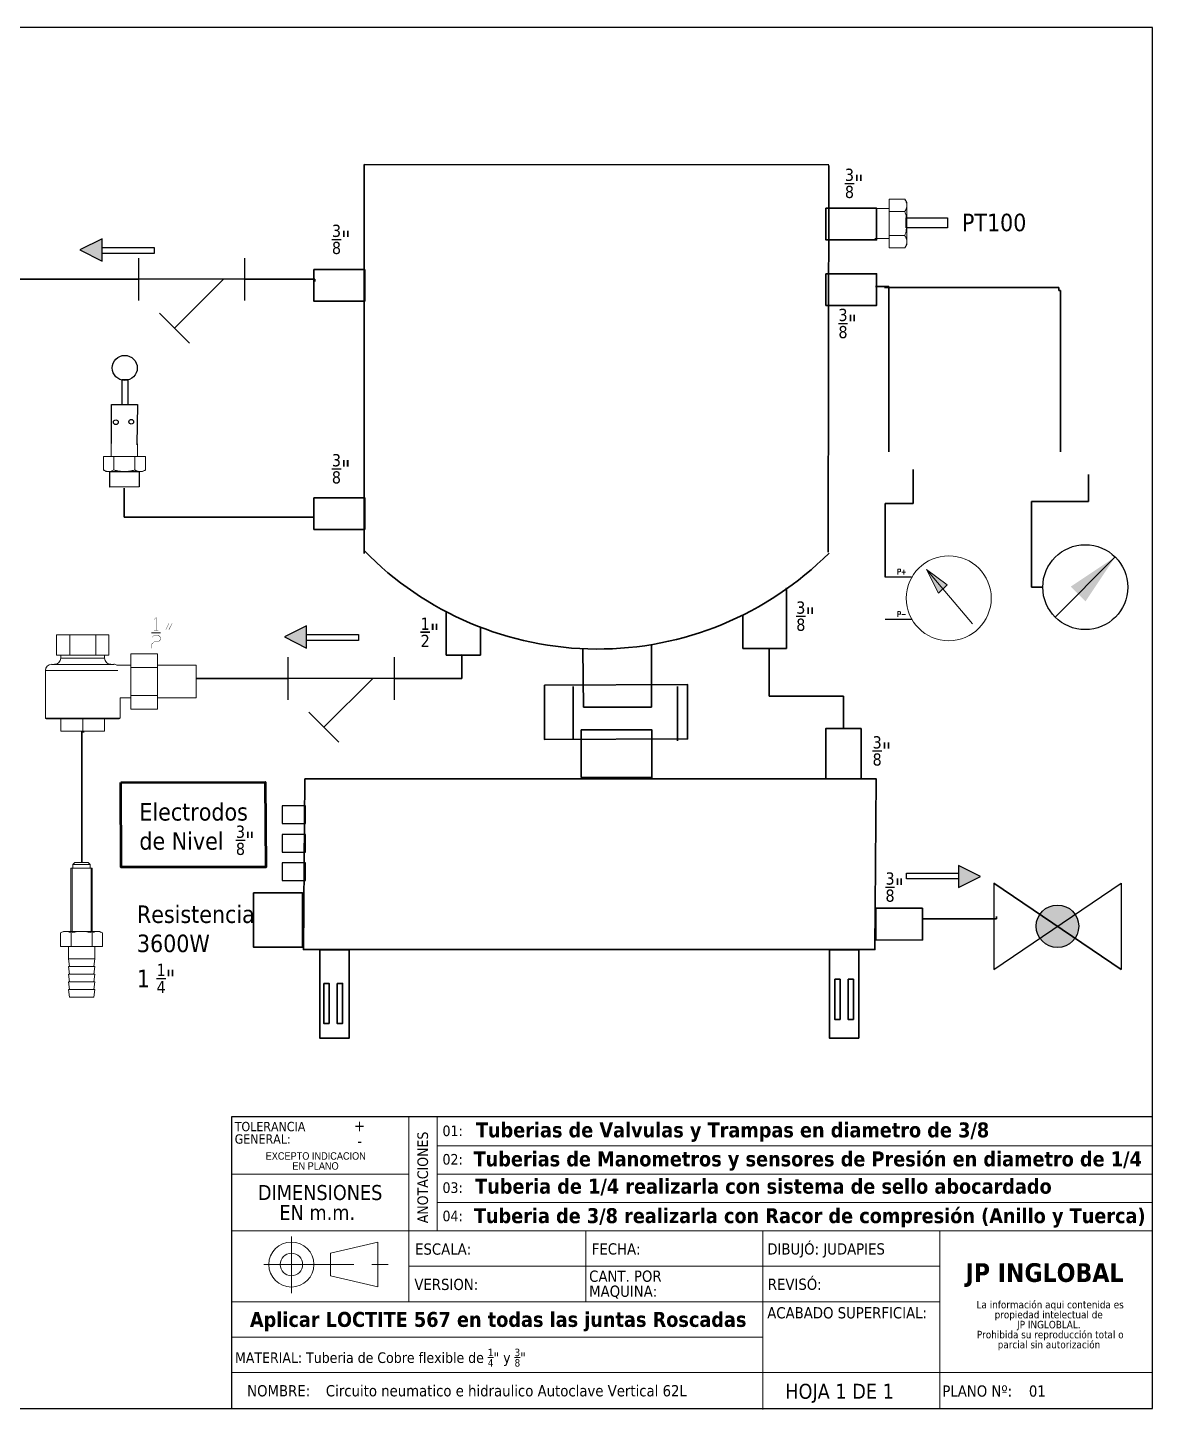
# Model space of a CAD drawing. Header units: millimetres. Extents: x 15 to 265, y 10 to 205.
# Drawn here: x 106.2 to 265, y 9.9 to 205 of the extents above; entities that cross this region are included whole.
import ezdxf
from ezdxf.enums import TextEntityAlignment as Align

# ---------------------------------------------------------------- set-up
doc = ezdxf.new("R2010")
doc.units = ezdxf.units.MM
doc.linetypes.add('CENTERX2', pattern=[20.32, 12.7, -2.54, 2.54, -2.54])
for name, color, linetype in [('CONTORNO', 179, 'Continuous'), ('SYMS', 7, 'Continuous'), ('TERMS', 123, 'Continuous')]:
    doc.layers.add(name, color=color, linetype=linetype)
doc.layers.add('WIRES', color=7, linetype='Continuous', lineweight=35)
doc.styles.add('SLDTEXTSTYLE0', font='tahoma.ttf')
doc.styles.add('SLDTEXTSTYLE1', font='')
doc.styles.add('SLDTEXTSTYLE2', font='GOTHIC.TTF', dxfattribs={"width": 0.913})
doc.styles.get("Standard").update_dxf_attribs({"font": 'tahoma.ttf'})
doc.styles.add('WD', font='romans.shx')
doc.styles.get('SLDTEXTSTYLE1').set_extended_font_data('Tahoma', bold=True)
pattern_1 = [(50, (15.86, 0.51), (182.18, -15.94), [19.05, -209.55]), (355, (15.86, 0.51), (-35.24, 191.06), [15.24, -167.64]), (100.45, (31.04, -0.82), (146.94, 175.12), [16.19, -178.09]), (46.18, (15.86, 51.3), (271.08, -42.04), [28.57, -314.32]), (96.64, (38.45, 47.8), (237.4, 247.43), [24.29, -267.14]), (351.18, (15.86, 51.3), (237.4, 247.43), [22.86, -251.46]), (21, (41.26, 38.61), (151.61, -102.27), [19.05, -209.55]), (326, (41.26, 38.61), (61.8, 184.19), [15.24, -167.64]), (71.45, (53.9, 30.09), (213.42, 81.92), [16.19, -178.09]), (37.5, (15.86, 0.51), (3.089, 84.555), [0, -165.608, 0, -170.18, 0, -168.275]), (7.5, (15.86, 0.51), (66.82, 100.18), [0, -97.028, 0, -161.798, 0, -64.135]), (327.5, (-40.78, 0.51), (135.59, -5.729), [0, -63.5, 0, -198.12, 0, -262.89]), (317.5, (-66.18, 0.51), (148.13, 25.426), [0, -82.55, 0, -131.572, 0, -186.69])]
pattern_2 = [(0, (15.86, 0.51), (0, 67.742), []), (90, (15.86, 0.51), (-101.6, 67.74), [67.74, -67.74])]

# ---------------------------------------------------------------- blocks, each defined once
blk = doc.blocks.new('SW_NOTE_0')
at = {"layer": 'CONTORNO', "color": 0, "attachment_point": 2, "style": 'SLDTEXTSTYLE2'}
for s, insert, char_height in [('EXCEPTO INDICACION', (7.57, 1.35), 1.0583), ('EN PLANO', (7.54, -0.06), 1.058)]:
    blk.add_mtext(s, dxfattribs=dict(at, insert=insert, char_height=char_height))
blk = doc.blocks.new('SW_NOTE_1')
at = {"layer": 'CONTORNO', "color": 0, "attachment_point": 2, "style": 'SLDTEXTSTYLE0'}
for s, insert, char_height in [('DIMENSIONES ', (9.43, 2.69), 2.1167), ('EN m.m.', (9.02, -0.13), 2.117)]:
    blk.add_mtext(s, dxfattribs=dict(at, insert=insert, char_height=char_height))
blk = doc.blocks.new('SW_NOTE_2')
at = {"layer": 'CONTORNO', "color": 0, "char_height": 1.0583, "attachment_point": 2, "style": 'SLDTEXTSTYLE0'}
for s, insert in [('La información aqui contenida es ', (10.29, 1.34)), ('propiedad intelectual de', (10.08, -0.07)), ('JP INGLOBLAL.', (10.1, -1.48)), ('Prohibida su reproducción total o ', (10.3, -2.89)), ('parcial sin autorización', (10.12, -4.3))]:
    blk.add_mtext(s, dxfattribs=dict(at, insert=insert))
blk = doc.blocks.new('SW_NOTE_3')
at = {"color": 0, "linetype": 'Continuous', "lineweight": 0, "attachment_point": 1, "style": 'SLDTEXTSTYLE0'}
for s, insert, char_height in [('TOLERANCIA ', (0, 1.68), 1.3229), ('GENERAL:', (0, -0.08), 1.323)]:
    blk.add_mtext(s, dxfattribs=dict(at, insert=insert, char_height=char_height))
blk = doc.blocks.new('SW_NOTE_4')
at = {"color": 0, "linetype": 'Continuous', "lineweight": 0, "char_height": 1.587, "attachment_point": 1, "style": 'SLDTEXTSTYLE0'}
for s, insert in [('CANT. POR ', (0, 2.02)), ('MAQUINA:', (0, -0.1))]:
    blk.add_mtext(s, dxfattribs=dict(at, insert=insert))
blk = doc.blocks.new('PT100')
at = {"color": 7, "linetype": 'Continuous', "lineweight": 15}
for p, q in [((12.6327, 10.9194), (12.5264, 10.9194)), ((12.5264, 10.9194), (12.5264, 10.8369)), ((12.6455, 10.8973), (12.6327, 10.9194)), ((12.5264, 10.8571), (12.4289, 10.8571)), ((12.6327, 10.8369), (12.5264, 10.8369)), ((12.5264, 10.8369), (12.5264, 10.6719)), ((12.6455, 10.8781), (12.6455, 10.8973)), ((12.6455, 10.7544), (12.6455, 10.8781)), ((12.6455, 10.6307), (12.6455, 10.7544)), ((12.4289, 10.6516), (12.5264, 10.6516)), ((12.6327, 10.6719), (12.5264, 10.6719)), ((12.5264, 10.6719), (12.5264, 10.5894)), ((12.6327, 10.5894), (12.5264, 10.5894)), ((12.6327, 10.5894), (12.6455, 10.6115)), ((12.6455, 10.6115), (12.6455, 10.6307))]:
    blk.add_line(p, q, dxfattribs=at)
blk.add_lwpolyline([(12.6419, 10.794), (12.9225, 10.794), (12.9225, 10.7263), (12.6419, 10.7263)], close=True)
for points, knots in [([(12.6327, 10.9194), (12.6366, 10.9126), (12.6398, 10.9058), (12.6443, 10.8921), (12.6455, 10.8851), (12.6455, 10.8781)], [0, 0, 0, 0, 0.5, 0.5, 1, 1, 1, 1]), ([(12.6455, 10.8781), (12.6455, 10.8746), (12.6452, 10.8711), (12.644, 10.8641), (12.6431, 10.8607), (12.6398, 10.8504), (12.6366, 10.8436), (12.6327, 10.8369)], [0, 0, 0, 0, 0.25, 0.25, 0.5, 0.5, 1, 1, 1, 1]), ([(12.6455, 10.7544), (12.6455, 10.7683), (12.6442, 10.7825), (12.6398, 10.81), (12.6366, 10.8235), (12.6327, 10.8369)], [0, 0, 0, 0, 0.5, 0.5, 1, 1, 1, 1]), ([(12.6327, 10.6719), (12.6366, 10.6853), (12.6398, 10.6991), (12.6443, 10.7266), (12.6455, 10.7404), (12.6455, 10.7544)], [0, 0, 0, 0, 0.5, 0.5, 1, 1, 1, 1]), ([(12.6327, 10.6719), (12.6366, 10.6651), (12.6398, 10.6584), (12.6443, 10.6446), (12.6455, 10.6377), (12.6455, 10.6307)], [0, 0, 0, 0, 0.5, 0.5, 1, 1, 1, 1]), ([(12.6455, 10.6307), (12.6455, 10.6272), (12.6452, 10.6236), (12.644, 10.6167), (12.6431, 10.6132), (12.6398, 10.6029), (12.6366, 10.5961), (12.6327, 10.5894)], [0, 0, 0, 0, 0.25, 0.25, 0.5, 0.5, 1, 1, 1, 1])]:
    blk.add_open_spline(points, degree=3, knots=knots, dxfattribs=at)
blk = doc.blocks.new('Trampo')
for points in [[(117.18, 260.47), (116.16, 260.47), (116.16, 260.53), (116.64, 260.53), (116.64, 263.49), (116.17, 263.03), (116.12, 263.08), (116.65, 263.61), (116.7, 263.61), (116.7, 260.53), (117.18, 260.53)], [(119.73, 262.17), (119, 260.7), (118.92, 260.75), (119.65, 262.2)], [(120.48, 262.17), (119.73, 260.7), (119.65, 260.75), (120.39, 262.2)], [(117.75, 258.35), (117.2, 257.8), (116.17, 257.8), (115.68, 257.31), (115.68, 256.33), (117.7, 256.33), (117.7, 256.27), (115.61, 256.27), (115.61, 257.34), (116.16, 257.87), (117.18, 257.87), (117.66, 258.37), (117.66, 258.86), (117.18, 259.34), (116.17, 259.34), (115.68, 258.85), (115.63, 258.9), (116.16, 259.43), (117.2, 259.43), (117.75, 258.88)]]:
    blk.add_hatch(color=7).paths.add_polyline_path(points)
at = {"color": 7, "linetype": 'Continuous', "lineweight": 15}
for points in [[(93.14, 259.47), (105.47, 259.47), (105.47, 254.69), (93.14, 254.69)], [(93.14, 254.69), (93.14, 259.47), (93.14, 259.47)], [(96.24, 254.69), (96.24, 259.47), (96.24, 259.47)], [(102.39, 254.69), (102.39, 259.47), (102.39, 259.47)], [(94.17, 254.69), (94.17, 253.97), (94.17, 253.97)], [(104.46, 253.97), (104.46, 254.69), (104.46, 254.69)], [(116.95, 255.02), (110.68, 255.02), (110.68, 241.9), (116.95, 241.9)], [(116.95, 255.02), (116.95, 241.9), (116.95, 241.9)], [(91.97, 252.49), (106.66, 252.49), (106.66, 252.49)], [(110.68, 252.31), (107.39, 252.31), (107.39, 252.31)], [(116.95, 251.77), (110.68, 251.77), (110.68, 251.77)], [(126.1, 252.31), (116.95, 252.31), (116.95, 252.31)], [(126.1, 252.31), (126.1, 244.62), (126.1, 244.62)], [(90.48, 251.05), (90.48, 239.82), (90.48, 239.82)], [(116.95, 245.16), (110.68, 245.16), (110.68, 245.16)], [(108.15, 239.82), (108.15, 244.62), (108.15, 244.62)], [(108.15, 244.62), (110.68, 244.62), (110.68, 244.62)], [(116.95, 244.62), (126.1, 244.62), (126.1, 244.62)], [(107.93, 239.65), (90.7, 239.65), (90.7, 239.65)], [(104.46, 239.65), (104.46, 236.73), (94.17, 236.73), (94.17, 239.65)], [(99.3, 239.65), (99.3, 236.73), (99.3, 236.73)]]:
    blk.add_lwpolyline(points, dxfattribs=at)
at = {"color": 7, "linetype": 'Continuous', "lineweight": 20}
blk.add_lwpolyline([(115.59, 259.99), (117.71, 259.99), (117.71, 259.99)], dxfattribs=at)
at = {"color": 8, "linetype": 'Continuous', "lineweight": 15}
for points in [[(94.17, 253.97), (104.46, 253.97), (104.46, 253.97)], [(107.64, 251.05), (90.48, 251.05), (90.48, 251.05)], [(90.48, 239.82), (108.15, 239.82), (108.15, 239.82)]]:
    blk.add_lwpolyline(points, dxfattribs=at)
at = {"color": 7, "linetype": 'Continuous', "lineweight": 15}
for points in [[(91.94, 252.53), (91.14, 252.53), (90.48, 251.88), (90.48, 251.07)], [(92.66, 252.53), (93.48, 252.53), (94.12, 253.19), (94.12, 254)], [(104.46, 254), (104.46, 253.19), (105.12, 252.53), (105.92, 252.53)], [(107.36, 252.34), (107.12, 252.46), (106.89, 252.53), (106.64, 252.53)], [(90.48, 239.85), (90.48, 239.74), (90.56, 239.65), (90.68, 239.65)], [(107.92, 239.65), (108.02, 239.65), (108.1, 239.74), (108.1, 239.85)]]:
    blk.add_open_spline(points, degree=3, dxfattribs=at)
blk = doc.blocks.new('HST1_STRAINER_Y_TYPE')
at = {"ltscale": 3.2258}
for p, q in [((0, 0.125), (0, -0.125)), ((0.625, 0.125), (0.625, -0.125)), ((0, 0), (0.625, 0)), ((0.125, 0), (0.4125, -0.2875)), ((0.3241, -0.3758), (0.5008, -0.1991))]:
    blk.add_line(p, q, dxfattribs=at)
at = {"style": 'WD', "flags": 1}
for tag, height, p in [('INST', 0.125, (0.3302, 0.7102)), ('LOC', 0.125, (0.3064, 0.5486)), ('TAG1', 0.125, (0.3243, 0.3395)), ('FAMILY', 0.01, (1.0905, 0.0437)), ('CAT', 0.01, (1.0905, -0.0006)), ('MFG', 0.01, (1.0921, -0.0321)), ('ASSYCODE', 0.01, (1.1202, -0.0612)), ('WDTYPE', 0.01, (1.1021, -0.0929))]:
    blk.add_attdef(tag, text='', height=height, dxfattribs=at).set_placement(p, align=Align.CENTER)
at = {"style": 'WD'}
for tag, height, p in [('WDTAGALT', 0.125, (0.0351, 0.2003)), ('TERM01', 0.0625, (-0.0244, 0.0184))]:
    blk.add_attdef(tag, text='', height=height, dxfattribs=at).set_placement(p, align=Align.RIGHT)
for tag, p, height in [('RATING1', (0.5998, 0.18), 0.125), ('X4TERM01', (0, 0), 0.005), ('X1TERM03', (0.625, 0), 0.005), ('TERM03', (0.6323, 0.0133), 0.0625), ('DESC1', (-0.6664, -0.2582), 0.125), ('DESC2', (-0.6664, -0.4421), 0.125), ('X8TERM02', (0.4125, -0.2875), 0.005), ('TERM02', (0.4471, -0.3653), 0.0625), ('DESC3', (-0.6664, -0.632), 0.125)]:
    blk.add_attdef(tag, p, '', height=height, dxfattribs=at)
blk.add_attdef('XREF', text='', height=0.0625, rotation=0.0625, dxfattribs=at).set_placement((0.6493, -0.4341), align=Align.TOP_CENTER)
blk = doc.blocks.new('Acople Estriado')
at = {"color": 7, "linetype": 'Continuous', "lineweight": 15}
for p, q in [((6.811, 5.678), (6.796, 5.663)), ((6.796, 5.663), (6.796, 5.633)), ((6.931, 5.663), (6.796, 5.663)), ((6.811, 5.678), (6.916, 5.678)), ((6.931, 5.663), (6.916, 5.678)), ((6.931, 5.633), (6.931, 5.663)), ((6.78, 5.633), (6.78, 5.138)), ((6.78, 5.633), (6.947, 5.633)), ((6.947, 5.138), (6.947, 5.633)), ((6.721, 5.138), (6.699, 5.126)), ((6.699, 5.126), (6.699, 5.019)), ((6.74, 5.138), (6.721, 5.138)), ((6.864, 5.138), (6.74, 5.138)), ((6.781, 5.126), (6.781, 5.019)), ((6.988, 5.138), (6.864, 5.138)), ((6.946, 5.126), (6.946, 5.019)), ((7.007, 5.138), (6.988, 5.138)), ((7.029, 5.126), (7.007, 5.138)), ((7.029, 5.126), (7.029, 5.019)), ((6.699, 5.019), (6.781, 5.019)), ((6.761, 5.019), (6.761, 4.922)), ((6.781, 5.019), (6.946, 5.019)), ((6.946, 5.019), (7.029, 5.019)), ((6.967, 4.922), (6.967, 5.019)), ((6.761, 4.922), (6.769, 4.862)), ((6.864, 4.922), (6.761, 4.922)), ((6.967, 4.922), (6.864, 4.922)), ((6.959, 4.862), (6.967, 4.922)), ((6.761, 4.862), (6.769, 4.802)), ((6.864, 4.862), (6.761, 4.862)), ((6.761, 4.802), (6.769, 4.742)), ((6.864, 4.802), (6.761, 4.802)), ((6.967, 4.862), (6.864, 4.862)), ((6.967, 4.802), (6.864, 4.802)), ((6.959, 4.802), (6.967, 4.862)), ((6.959, 4.742), (6.967, 4.802)), ((6.761, 4.742), (6.769, 4.682)), ((6.864, 4.742), (6.761, 4.742)), ((6.761, 4.682), (6.769, 4.622)), ((6.864, 4.682), (6.761, 4.682)), ((6.967, 4.742), (6.864, 4.742)), ((6.967, 4.682), (6.864, 4.682)), ((6.959, 4.682), (6.967, 4.742)), ((6.959, 4.622), (6.967, 4.682)), ((6.864, 4.622), (6.769, 4.622)), ((6.959, 4.622), (6.864, 4.622))]:
    blk.add_line(p, q, dxfattribs=at)
at = {"color": 7, "linetype": 'Continuous', "lineweight": 0}
for p, q in [((6.79, 5.633), (6.79, 5.138)), ((6.938, 5.633), (6.938, 5.138))]:
    blk.add_line(p, q, dxfattribs=at)
at = {"color": 7, "linetype": 'Continuous', "lineweight": 15}
for points, knots in [([(6.699, 5.126), (6.706, 5.13), (6.712, 5.133), (6.726, 5.137), (6.733, 5.138), (6.74, 5.138)], [0, 0, 0, 0, 0.5, 0.5, 1, 1, 1, 1]), ([(6.74, 5.138), (6.744, 5.138), (6.747, 5.138), (6.754, 5.137), (6.757, 5.136), (6.768, 5.133), (6.775, 5.13), (6.781, 5.126)], [0, 0, 0, 0, 0.25, 0.25, 0.5, 0.5, 1, 1, 1, 1]), ([(6.864, 5.138), (6.85, 5.138), (6.836, 5.137), (6.808, 5.133), (6.795, 5.13), (6.781, 5.126)], [0, 0, 0, 0, 0.5, 0.5, 1, 1, 1, 1]), ([(6.946, 5.126), (6.933, 5.13), (6.919, 5.133), (6.892, 5.137), (6.878, 5.138), (6.864, 5.138)], [0, 0, 0, 0, 0.5, 0.5, 1, 1, 1, 1]), ([(6.946, 5.126), (6.953, 5.13), (6.96, 5.133), (6.974, 5.137), (6.981, 5.138), (6.988, 5.138)], [0, 0, 0, 0, 0.5, 0.5, 1, 1, 1, 1]), ([(6.988, 5.138), (6.991, 5.138), (6.995, 5.138), (7.002, 5.137), (7.005, 5.136), (7.015, 5.133), (7.022, 5.13), (7.029, 5.126)], [0, 0, 0, 0, 0.25, 0.25, 0.5, 0.5, 1, 1, 1, 1])]:
    blk.add_open_spline(points, degree=3, knots=knots, dxfattribs=at)
blk = doc.blocks.new('WDDOT')
for radius in [0.03, 0.0187, 0.00929]:
    blk.add_circle((0, 0), radius)
blk = doc.blocks.new('Valvula Tipo Anillo')
for p, q in [((7.88, 11.213), (7.88, 11.519)), ((7.88, 11.519), (8.084, 11.519)), ((8.084, 11.519), (8.079, 11.203))]:
    blk.add_line(p, q)
at = {"color": 7, "linetype": 'Continuous', "lineweight": 15}
for p, q in [((7.878, 11.21), (7.878, 11.113)), ((8.084, 11.113), (8.084, 11.21)), ((7.816, 11.006), (7.816, 11.113)), ((7.898, 11.113), (7.816, 11.113)), ((7.898, 11.006), (7.898, 11.113)), ((8.063, 11.113), (7.898, 11.113)), ((8.063, 11.006), (8.063, 11.113)), ((8.146, 11.113), (8.063, 11.113)), ((8.146, 11.006), (8.146, 11.113)), ((7.816, 11.006), (7.838, 10.994)), ((7.838, 10.994), (7.857, 10.994)), ((7.857, 10.994), (7.981, 10.994)), ((7.981, 10.994), (8.105, 10.994)), ((8.105, 10.994), (8.124, 10.994)), ((8.124, 10.994), (8.146, 11.006))]:
    blk.add_line(p, q, dxfattribs=at)
for points in [[(7.962, 11.521), (8.01, 11.521), (8.01, 11.713), (7.962, 11.713)], [(8.097, 10.995), (8.097, 10.873), (7.867, 10.871), (7.867, 10.993)]]:
    blk.add_lwpolyline(points, close=True)
for centre, radius in [((7.984, 11.807), 0.0981), ((7.914, 11.381), 0.0185), ((8.035, 11.384), 0.0185)]:
    blk.add_circle(centre, radius)
for points, knots in [([(7.857, 10.994), (7.854, 10.994), (7.85, 10.994), (7.843, 10.995), (7.84, 10.996), (7.829, 10.999), (7.823, 11.002), (7.816, 11.006)], [0, 0, 0, 0, 0.25, 0.25, 0.5, 0.5, 1, 1, 1, 1]), ([(7.898, 11.006), (7.892, 11.002), (7.885, 10.999), (7.871, 10.995), (7.864, 10.994), (7.857, 10.994)], [0, 0, 0, 0, 0.5, 0.5, 1, 1, 1, 1]), ([(7.898, 11.006), (7.912, 11.002), (7.926, 10.999), (7.953, 10.995), (7.967, 10.994), (7.981, 10.994)], [0, 0, 0, 0, 0.5, 0.5, 1, 1, 1, 1]), ([(7.981, 10.994), (7.995, 10.994), (8.009, 10.995), (8.036, 10.999), (8.05, 11.002), (8.063, 11.006)], [0, 0, 0, 0, 0.5, 0.5, 1, 1, 1, 1]), ([(8.105, 10.994), (8.101, 10.994), (8.098, 10.994), (8.091, 10.995), (8.087, 10.996), (8.077, 10.999), (8.07, 11.002), (8.063, 11.006)], [0, 0, 0, 0, 0.25, 0.25, 0.5, 0.5, 1, 1, 1, 1]), ([(8.146, 11.006), (8.139, 11.002), (8.132, 10.999), (8.119, 10.995), (8.112, 10.994), (8.105, 10.994)], [0, 0, 0, 0, 0.5, 0.5, 1, 1, 1, 1])]:
    blk.add_open_spline(points, degree=3, knots=knots, dxfattribs=at)
blk = doc.blocks.new('HGVA1_BALL_VALVE')
h = blk.add_hatch(color=256)
edge = h.paths.add_edge_path()
edge.add_arc((0, 0), 0.125, 0, 360)
at = {"ltscale": 3.2258}
for p, q in [((-0.375, 0.254), (0.375, -0.254)), ((-0.375, -0.254), (0.375, 0.254)), ((-0.375, 0.254), (-0.375, -0.254)), ((0.375, 0.254), (0.375, -0.254))]:
    blk.add_line(p, q, dxfattribs=at)
at = {"ltscale": 25.4, "flags": 128}
blk.add_lwpolyline([(0.375, 0.254), (0.375, -0.254), (-0.375, 0.254), (-0.375, -0.254)], close=True, dxfattribs=at)
at = {"ltscale": 3.2258}
blk.add_circle((0, 0), 0.125, dxfattribs=at)
at = {"ltscale": 25.4}
blk.add_circle((0, 0), 0.125, dxfattribs=at)
at = {"style": 'WD', "flags": 1}
for tag, height, p in [('INST', 0.125, (0.0281, 0.6778)), ('LOC', 0.125, (0.0106, 0.5163)), ('TAG1', 0.125, (0, 0.3072)), ('WDTYPE', 0.01, (-0.4753, -0.062)), ('FAMILY', 0.01, (-0.4824, -0.1212)), ('CAT', 0.01, (-0.4824, -0.1655)), ('MFG', 0.01, (-0.4808, -0.197)), ('ASSYCODE', 0.01, (-0.4527, -0.2261))]:
    blk.add_attdef(tag, text='', height=height, dxfattribs=at).set_placement(p, align=Align.CENTER)
at = {"style": 'WD'}
blk.add_attdef('XREF', text='', height=0.0625, rotation=0.0625, dxfattribs=at).set_placement((0.5413, 0.2935), align=Align.TOP_CENTER)
for tag, p, height in [('TERM03', (0.4064, 0.0358), 0.0625), ('X4TERM01', (-0.375, 0), 0.005), ('X8TERM02', (0, 0), 0.005), ('TERM02', (0.0525, -0.0367), 0.0625), ('X1TERM03', (0.375, 0), 0.005), ('RATING1', (0.4089, -0.1617), 0.125), ('DESC1', (0.4089, -0.3412), 0.125), ('DESC2', (0.4089, -0.5251), 0.125), ('DESC3', (0.4089, -0.715), 0.125), ('WDTAGALT', (0.4089, -0.8727), 0.125)]:
    blk.add_attdef(tag, p, '', height=height, dxfattribs=at)
blk.add_attdef('TERM01', text='', height=0.0625, dxfattribs=at).set_placement((-0.3992, 0.0184), align=Align.RIGHT)
blk = doc.blocks.new('HMT1_DIFFERENTIAL_PRESSURE_GAUGE')
blk.add_hatch(color=7).paths.add_polyline_path([(-0.26, 0.34), (-0.12, 0.06), (-0.02, 0.16)])
at = {"color": 7, "linetype": 'Continuous', "lineweight": 0, "ltscale": 645.15999}
for p, q in [((-0.26, 0.34), (0.28, -0.3)), ((-0.26, 0.34), (-0.12, 0.06)), ((-0.26, 0.34), (-0.02, 0.16)), ((-0.12, 0.06), (-0.02, 0.16))]:
    blk.add_line(p, q, dxfattribs=at)
for p, q in [((-0.437, 0.25), (-0.75, 0.25)), ((-0.437, -0.25), (-0.75, -0.25))]:
    blk.add_line(p, q)
at = {"color": 255, "linetype": 'Continuous', "lineweight": 0, "ltscale": 25.4, "flags": 128}
blk.add_lwpolyline([(-0.26, 0.34), (-0.12, 0.06), (-0.02, 0.16)], close=True, dxfattribs=at)
at = {"color": 7, "linetype": 'Continuous', "lineweight": 0, "ltscale": 645.15999}
blk.add_circle((0, 0), 0.5, dxfattribs=at)
at = {"style": 'WD', "width": 0.7}
for tag, p in [('INST', (-0.01, 0.781)), ('LOC', (-0.01, 0.656)), ('TAG1', (-0.01, 0.531)), ('DESC1', (0.021, -0.625)), ('DESC2', (0.021, -0.75)), ('DESC3', (0.021, -0.875)), ('WDTAGALT', (0.021, -1))]:
    blk.add_attdef(tag, text='', height=0.0938, dxfattribs=at).set_placement(p, align=Align.CENTER)
for tag, p in [('TERM01', (-0.5, 0.281)), ('TERM02', (-0.5, -0.219))]:
    blk.add_attdef(tag, text='', height=0.0625, dxfattribs=at).set_placement(p, align=Align.RIGHT)
at = {"style": 'WD'}
for tag, p, height, flags in [('X4TERM01', (-0.75, 0.25), 0.005, 1), ('X1TERM03', (0.5, 0), 0.005, 1), ('FAMILY', (-0.208, -0.062), 0.01, 9), ('X4TERM02', (-0.75, -0.25), 0.005, 1), ('WDBLKNAM', (-0.209, -0.188), 0.01, 9)]:
    blk.add_attdef(tag, p, '', height=height, dxfattribs=dict(at, flags=flags))
at = {"style": 'WD', "width": 0.7}
for tag, p, height in [('TERM03', (0.531, 0.031), 0.0625), ('RATING1', (0.469, -0.375), 0.0938)]:
    blk.add_attdef(tag, p, '', height=height, dxfattribs=at)
at = {"linetype": 'Continuous', "style": 'WD', "flags": 9}
for tag, p in [('ASSYCODE', (-0.208, -0.156)), ('CAT', (-0.208, -0.094)), ('MFG', (-0.208, -0.125))]:
    blk.add_attdef(tag, p, '', height=0.01, dxfattribs=at)
at = {"flags": 1}
blk.add_attdef('WDTYPE', (-0.219, -0.25), '', height=0.01, dxfattribs=at)
at = {"style": 'WD'}
blk.add_attdef('XREF', text='', height=0.0625, dxfattribs=at).set_placement((-0.438, -0.406), align=Align.RIGHT)
blk = doc.blocks.new('HME1_PRESS_M')
blk.add_line((0.0361, -0.0879), (0.2129, 0.0889))
blk.add_circle((0.125, 0), 0.125)
blk.add_solid([(0.0821, 0.0015), (0.1255, -0.0419), (0.2129, 0.0889)])
at = {"style": 'WD', "width": 0.7}
for tag, p in [('INST', (0.125, 0.5)), ('LOC', (0.125, 0.3438)), ('TAG1', (0.125, 0.1875)), ('DESC1', (0.125, -0.3438)), ('DESC2', (0.125, -0.5)), ('DESC3', (0.125, -0.6562)), ('WDTAGALT', (0.125, -0.8125))]:
    blk.add_attdef(tag, text='', height=0.125, dxfattribs=at).set_placement(p, align=Align.CENTER)
blk.add_attdef('TERM01', text='', height=0.0625, dxfattribs=at).set_placement((-0.0322, 0.0313), align=Align.RIGHT)
for tag, p, height in [('TERM02', (0.2803, 0.0313), 0.0625), ('RATING1', (0.2812, -0.1875), 0.125)]:
    blk.add_attdef(tag, p, '', height=height, dxfattribs=at)
at = {"style": 'WD'}
for tag, p, height, flags in [('WDTYPE', (0.0625, 0.0625), 0.01, 1), ('X4TERM01', (0, 0), 0.005, 1), ('WDBLKNAM', (0.1342, 0.0008), 0.01, 9), ('X1TERM02', (0.248, 0), 0.005, 1), ('FAMILY', (0.1303, -0.0348), 0.01, 9)]:
    blk.add_attdef(tag, p, '', height=height, dxfattribs=dict(at, flags=flags))
blk.add_attdef('XREF', text='', height=0.0625, dxfattribs=at).set_placement((-0.0312, -0.125), align=Align.RIGHT)
at = {"linetype": 'Continuous', "style": 'WD', "flags": 9}
for tag, p in [('MFG', (0.1283, -0.0855)), ('CAT', (0.1303, -0.066)), ('ASSYCODE', (0.1305, -0.1028))]:
    blk.add_attdef(tag, p, '', height=0.01, dxfattribs=at)
blk = doc.blocks.new('HFA1_FLOW_ARROW_L_P')
blk.add_hatch(color=256).paths.add_polyline_path([(0.125, 0.0625), (0, 0), (0.125, -0.0625)])
blk.add_lwpolyline([(0.125, 0.0625), (0, 0), (0.125, -0.0625)], close=True)
at = {"style": 'WD', "flags": 1}
for tag, p in [('X4TERM01', (0, 0)), ('X1TERM01', (0.125, 0))]:
    blk.add_attdef(tag, p, '', height=0.0075, dxfattribs=at)

msp = doc.modelspace()

# ---------------------------------------------------------------- hatches: boundary and pattern name
at = {"layer": 'CONTORNO'}
h = msp.add_hatch(dxfattribs=at)
h.set_pattern_fill('AR-CONC', color=256)
h.paths.add_polyline_path([(124.05, 173.93), (116.71, 173.93), (116.71, 173.12), (124.05, 173.12)])
h = msp.add_hatch(dxfattribs=at)
h.set_pattern_fill('AR-CONC', color=256)
h.set_pattern_definition([(50, (30.42, -57.98), (182.18, -15.94), [19.05, -209.55]), (355, (30.42, -57.98), (-35.24, 191.06), [15.24, -167.64]), (100.45, (45.6, -59.31), (146.94, 175.12), [16.19, -178.09]), (46.18, (30.42, -7.18), (271.08, -42.04), [28.57, -314.32]), (96.64, (53, -10.7), (237.4, 247.43), [24.29, -267.14]), (351.18, (30.42, -7.18), (237.4, 247.43), [22.86, -251.46]), (21, (55.82, -19.88), (151.61, -102.27), [19.05, -209.55]), (326, (55.82, -19.88), (61.8, 184.19), [15.24, -167.64]), (71.45, (68.45, -28.4), (213.42, 81.92), [16.19, -178.09]), (37.5, (30.415, -57.984), (3.089, 84.555), [0, -165.608, 0, -170.18, 0, -168.275]), (7.5, (30.415, -57.98), (66.82, 100.18), [0, -97.028, 0, -161.798, 0, -64.135]), (327.5, (-26.23, -57.984), (135.59, -5.729), [0, -63.5, 0, -198.12, 0, -262.89]), (317.5, (-51.63, -57.98), (148.13, 25.426), [0, -82.55, 0, -131.572, 0, -186.69])])
h.paths.add_polyline_path([(145.57, 118.47), (145.56, 118.47), (145.56, 119.28), (145.57, 120.51), (142.45, 118.95), (145.57, 117.38)])
h = msp.add_hatch(dxfattribs=at)
h.set_pattern_fill('AR-CONC', color=256, angle=180)
h.set_pattern_definition([(230, (296.77, 230.27), (-182.18, 15.94), [19.05, -209.55]), (175, (296.77, 230.27), (35.24, -191.06), [15.24, -167.64]), (280.45, (281.59, 231.6), (-146.94, -175.12), [16.19, -178.09]), (226.18, (296.77, 179.47), (-271.08, 42.04), [28.57, -314.32]), (276.64, (274.18, 182.97), (-237.4, -247.43), [24.29, -267.14]), (171.18, (296.77, 179.47), (-237.4, -247.43), [22.86, -251.46]), (201, (271.37, 192.17), (-151.61, 102.27), [19.05, -209.55]), (146, (271.37, 192.17), (-61.8, -184.19), [15.24, -167.64]), (251.45, (258.74, 200.69), (-213.42, -81.92), [16.19, -178.09]), (217.5, (296.77, 230.27), (-3.089, -84.555), [0, -165.608, 0, -170.18, 0, -168.275]), (187.5, (296.77, 230.27), (-66.82, -100.18), [0, -97.028, 0, -161.798, 0, -64.135]), (147.5, (353.415, 230.27), (-135.59, 5.729), [0, -63.5, 0, -198.12, 0, -262.89]), (137.5, (378.81, 230.27), (-148.13, -25.426), [0, -82.55, 0, -131.572, 0, -186.69])])
h.paths.add_polyline_path([(145.57, 118.47), (145.56, 118.47), (145.56, 119.28), (145.57, 120.51), (142.45, 118.95), (145.57, 117.38)])
h = msp.add_hatch(dxfattribs=at)
h.set_pattern_fill('AR-CONC', color=256)
h.set_pattern_definition(pattern_1)
h.paths.add_polyline_path([(184.57, 117.29), (184.68, 109.03), (194.28, 109.03), (194.28, 117.86, -0.052914)])
h = msp.add_hatch(dxfattribs=at)
h.set_pattern_fill('AR-CONC', color=256)
h.set_pattern_definition(pattern_1)
h.paths.add_polyline_path([(183.2, 112.14), (179.17, 112.14), (179.17, 104.47), (183.2, 104.47)])
h.paths.add_polyline_path([(197.97, 112.14), (194.28, 112.14), (194.28, 109.03), (184.68, 109.03), (184.64, 112.14), (183.2, 112.14), (183.2, 104.47), (184.35, 104.47), (184.35, 105.81), (194.33, 105.81), (194.33, 104.47), (197.97, 104.47)])
h.paths.add_polyline_path([(197.97, 112.14), (197.97, 104.47)], flags=17)
h = msp.add_hatch(dxfattribs=at)
h.set_pattern_fill('AR-BRSTD', color=256)
h.set_pattern_definition(pattern_2)
h.paths.add_polyline_path([(194.33, 104.47), (184.35, 104.47), (184.35, 99.1), (194.33, 99.1)])
h.paths.add_polyline_path([(194.33, 105.81), (184.35, 105.81), (184.35, 104.47), (194.33, 104.47)])
h = msp.add_hatch(dxfattribs=at)
h.set_pattern_fill('AR-CONC', color=256)
h.set_pattern_definition([(50, (114.83, -88.02), (182.18, -15.94), [19.05, -209.55]), (355, (114.83, -88.02), (-35.24, 191.06), [15.24, -167.64]), (100.45, (130.01, -89.35), (146.94, 175.12), [16.19, -178.09]), (46.18, (114.83, -37.22), (271.08, -42.04), [28.57, -314.32]), (96.64, (137.42, -40.72), (237.4, 247.43), [24.29, -267.14]), (351.18, (114.83, -37.22), (237.4, 247.43), [22.86, -251.46]), (21, (140.23, -49.92), (151.61, -102.27), [19.05, -209.55]), (326, (140.23, -49.92), (61.8, 184.19), [15.24, -167.64]), (71.45, (152.87, -58.44), (213.42, 81.92), [16.19, -178.09]), (37.5, (114.83, -88.02), (3.089, 84.555), [0, -165.608, 0, -170.18, 0, -168.275]), (7.5, (114.83, -88.02), (66.82, 100.18), [0, -97.028, 0, -161.798, 0, -64.135]), (327.5, (58.19, -88.02), (135.59, -5.729), [0, -63.5, 0, -198.12, 0, -262.89]), (317.5, (32.79, -88.02), (148.13, 25.426), [0, -82.55, 0, -131.572, 0, -186.69])])
h.paths.add_polyline_path([(237.61, 85.61), (230.27, 85.61), (230.27, 84.8), (237.61, 84.8)])
h = msp.add_hatch(dxfattribs=at)
h.set_pattern_fill('AR-BRSTD', color=256)
h.set_pattern_definition(pattern_2)
h.paths.add_polyline_path([(138.1, 82.81), (138.1, 75.14), (145.01, 75.14), (145.01, 82.81)])

# ---------------------------------------------------------------- linework, layer by layer
at = {"color": 7, "linetype": 'Continuous'}
for p, q in [((265, 205), (15, 205)), ((265, 10), (265, 205)), ((15, 10), (265, 10))]:
    msp.add_line(p, q, dxfattribs=at)
at = {"color": 7, "linetype": 'Continuous', "lineweight": 30}
for p, q in [((265, 51.17), (134.96, 51.17)), ((134.96, 51.17), (134.96, 10))]:
    msp.add_line(p, q, dxfattribs=at)
at = {"color": 7, "linetype": 'Continuous', "lineweight": 0}
for p, q in [((160, 51.17), (160, 25.07)), ((164, 51.17), (164, 35.07)), ((265, 47.07), (164, 47.07)), ((160, 43.07), (134.96, 43.07)), ((265, 43.07), (164, 43.07)), ((265, 39.07), (164, 39.07)), ((265, 35.07), (135, 35.07)), ((155.64, 33.5), (148.97, 31.91)), ((155.64, 27.15), (155.64, 33.5)), ((185, 35.07), (185, 25.07)), ((210, 35.07), (210, 9.87)), ((235, 35.07), (235, 9.9)), ((148.97, 31.91), (148.97, 28.74)), ((235, 30.07), (160, 30.07)), ((148.97, 28.74), (155.64, 27.15)), ((235, 25.07), (134.99, 25.07)), ((210, 20.07), (134.99, 20.07)), ((265, 15.07), (134.99, 15.07))]:
    msp.add_line(p, q, dxfattribs=at)
at = {"color": 7, "linetype": 'CENTERX2', "lineweight": 0}
for p, q in [((265, 51.17), (265, 10)), ((143.43, 34.29), (143.43, 26.3)), ((139.53, 30.32), (157.1, 30.32)), ((134.96, 10), (265, 10))]:
    msp.add_line(p, q, dxfattribs=at)
at = {"color": 7, "linetype": 'Continuous', "lineweight": 0}
for radius in [3.18, 1.59]:
    msp.add_circle((143.43, 30.32), radius, dxfattribs=at)
at = {"layer": 'CONTORNO'}
for points in [[(116.7, 173.93), (124.05, 173.93), (124.05, 173.12), (116.7, 173.12)], [(145.56, 119.28), (152.91, 119.28), (152.91, 118.47), (145.56, 118.47)], [(145.4, 95.08), (142.13, 95.08), (142.13, 92.59), (145.4, 92.59)], [(145.4, 91.05), (142.13, 91.05), (142.13, 88.56), (145.4, 88.56)], [(145.4, 87.03), (142.13, 87.03), (142.13, 84.54), (145.4, 84.54)], [(237.62, 84.8), (230.27, 84.8), (230.27, 85.61), (237.62, 85.61)]]:
    msp.add_lwpolyline(points, close=True, dxfattribs=at)
at = {"layer": 'CONTORNO', "lineweight": 53}
msp.add_lwpolyline([(119.33, 98.38), (139.74, 98.42), (139.8, 86.46), (119.4, 86.42)], close=True, dxfattribs=at)
at = {"layer": 'WIRES'}
for p, q in [((153.7, 185.68), (153.7, 130.75)), ((153.7, 185.66), (219.3, 185.63)), ((219.3, 185.52), (219.23, 130.91)), ((121.83, 169.46), (94.24, 169.46)), ((136.83, 169.46), (146.74, 169.46)), ((146.74, 169.46), (146.74, 169.15)), ((227.79, 168.45), (225.91, 168.45)), ((251.81, 168.31), (227.17, 168.31)), ((227.79, 145.07, 28.45), (227.79, 168.45)), ((251.81, 167.89), (251.81, 168.31)), ((252.05, 167.89), (251.81, 167.89)), ((252.05, 145.07, 346.69), (252.05, 167.89)), ((231.22, 137.78), (231.22, 142.58)), ((255.98, 138.06), (255.98, 141.88)), ((119.81, 135.89), (119.81, 139.96)), ((227.26, 127.41), (227.26, 137.78)), ((227.26, 137.78), (231.22, 137.78)), ((247.92, 125.98), (247.92, 138.06)), ((247.92, 138.06), (255.98, 138.06)), ((146.61, 135.89), (119.81, 135.89)), ((213.35, 117.32), (213.35, 125.88)), ((249.53, 125.98), (247.92, 125.98)), ((165.29, 122.49), (165.29, 116.4)), ((207.16, 122.07), (207.16, 117.32)), ((170.12, 116.4), (170.14, 120.32)), ((184.57, 117.29), (184.68, 109.03)), ((194.28, 109.03), (194.28, 117.86)), ((207.16, 117.32), (213.35, 117.32)), ((210.9, 117.32), (210.9, 110.61)), ((165.29, 116.4), (170.12, 116.4)), ((167.49, 116.45), (167.49, 116.49)), ((167.49, 113.09), (167.49, 116.35)), ((142.93, 113.09), (130.1, 113.09)), ((157.93, 113.09), (167.49, 113.09)), ((183.2, 111.95), (183.2, 104.47)), ((197.97, 111.95), (197.97, 104.28)), ((210.9, 110.61), (221.37, 110.61)), ((221.37, 110.61), (221.37, 106.01)), ((184.68, 109.03), (194.28, 109.03)), ((113.82, 87.09), (113.82, 105.57)), ((113.82, 105.57), (114.16, 105.57)), ((232.54, 79.12), (242.98, 79.12)), ((242.98, 79.12), (242.98, 79.47))]:
    msp.add_line(p, q, dxfattribs=at)
for points in [[(218.9, 179.5), (226.07, 179.5), (226.07, 175.02), (218.9, 175.02)], [(146.61, 170.84), (153.78, 170.84), (153.78, 166.37), (146.61, 166.37)], [(218.9, 170.25), (226.07, 170.25), (226.07, 165.77), (218.9, 165.77)], [(146.61, 138.62), (153.78, 138.62), (153.78, 134.14), (146.61, 134.14)], [(179.17, 112.14), (199.38, 112.22), (199.38, 104.56), (179.17, 104.47)], [(184.35, 99.1), (194.33, 99.1), (194.33, 105.81), (184.35, 105.81)], [(218.89, 98.91), (223.88, 98.91), (223.88, 106.01), (218.89, 106.01)], [(145.33, 98.9), (226.02, 98.9), (225.82, 74.79), (145.13, 74.79)], [(145.01, 75.14), (138.1, 75.14), (138.1, 82.81), (145.01, 82.81)], [(225.94, 80.65), (232.54, 80.63), (232.54, 76.15), (225.94, 76.17)], [(147.44, 74.75), (151.59, 74.75), (151.59, 62.3), (147.44, 62.3)], [(219.4, 74.75), (223.55, 74.75), (223.55, 62.3), (219.4, 62.3)], [(220.15, 70.6), (220.91, 70.6), (220.91, 64.94), (220.15, 64.94)], [(222.04, 70.6), (222.8, 70.6), (222.8, 64.94), (222.04, 64.94)], [(148.01, 70.03), (148.76, 70.03), (148.76, 64.37), (148.01, 64.37)], [(149.89, 70.03), (150.65, 70.03), (150.65, 64.37), (149.89, 64.37)]]:
    msp.add_lwpolyline(points, close=True, dxfattribs=at)
for centre, radius, start, end in [((186.7, 163.33), 46.09, 224.2674, 315.1121), ((167.49, 116.4), 0.05, 90, 270)]:
    msp.add_arc(centre, radius, start, end, dxfattribs=at)

# ---------------------------------------------------------------- block references
for name, p, xscale, yscale, zscale in [('PT100', (-31.89, -45.67), 20.736, 20.736, 20.736), ('Valvula Tipo Anillo', (-23.81, -55.58), 18, 18, 18), ('Trampo', (54.62, -35.82), 0.5976, 0.5976, 0.5976), ('Acople Estriado', (-9.74, -15.12), 18, 18, 18)]:
    msp.add_blockref(name, p, dxfattribs=dict(xscale=xscale, yscale=yscale, zscale=zscale))
at = {"color": 7, "linetype": 'Continuous', "lineweight": 0}
for name, p in [('SW_NOTE_3', (135.43, 48.79)), ('SW_NOTE_4', (185.48, 27.45))]:
    msp.add_blockref(name, p, dxfattribs=at)
at = {"layer": 'CONTORNO'}
msp.add_blockref('SW_NOTE_0', (139.3, 44.83), dxfattribs=at)
at = {"layer": 'CONTORNO', "color": 7}
for name, p in [('SW_NOTE_1', (138.06, 38.86)), ('SW_NOTE_2', (240.28, 23.85))]:
    msp.add_blockref(name, p, dxfattribs=at)
at = {"layer": 'SYMS'}
for name, p, xscale, yscale, zscale in [('HFA1_FLOW_ARROW_L_P', (113.58, 173.6), 25, 25, 25), ('HST1_STRAINER_Y_TYPE', (136.83, 169.46), -24, 24, 24), ('HME1_PRESS_M', (249.53, 125.98), 48, 48, 48), ('HFA1_FLOW_ARROW_L_P', (142.45, 118.95), 25, 25, 25), ('HST1_STRAINER_Y_TYPE', (157.93, 113.09), -24, 24, 24), ('HGVA1_BALL_VALVE', (251.6, 78.09), 24, 24, 24)]:
    msp.add_blockref(name, p, dxfattribs=dict(at, xscale=xscale, yscale=yscale, zscale=zscale))
ref = msp.add_blockref('HMT1_DIFFERENTIAL_PRESSURE_GAUGE', (236.25, 124.41), dxfattribs=dict(at, xscale=12, yscale=12, zscale=12))
ref.add_attrib('TERM02', 'P-', dxfattribs={"layer": 'TERMS', "height": 0.75, "style": 'WD', "width": 0.7}).set_placement((230.25, 121.79), align=Align.RIGHT)
ref.add_attrib('TERM01', 'P+', dxfattribs={"layer": 'TERMS', "height": 0.75, "style": 'WD', "width": 0.7}).set_placement((230.25, 127.79), align=Align.RIGHT)
at = {"layer": 'SYMS', "xscale": 25, "yscale": 25, "zscale": 25, "rotation": 180}
msp.add_blockref('HFA1_FLOW_ARROW_L_P', (240.74, 85.13), dxfattribs=at)
at = {"layer": 'WIRES'}
msp.add_blockref('WDDOT', (210.9, 117.32), dxfattribs=at)

# ---------------------------------------------------------------- texts
at = {"color": 7, "linetype": 'Continuous', "lineweight": 0, "style": 'SLDTEXTSTYLE0'}
for s, insert, char_height, attachment_point in [('+ ', (153.82, 50.73), 1.587, 3), ('01:', (164.77, 49.95), 1.5, 1), ('- ', (153.4, 48.57), 1.587, 3), ('02:', (164.77, 45.93), 1.5, 1), ('03:', (164.77, 41.93), 1.5, 1), ('04:', (164.77, 37.93), 1.5, 1), ('ESCALA:', (160.9, 33.3), 1.587, 1), ('FECHA:', (185.85, 33.32), 1.587, 1), ('VERSION:', (160.8, 28.31), 1.587, 1), ('REVISÓ:', (210.7, 28.33), 1.587, 1), ('\\A1;MATERIAL: Tuberia de Cobre flexible de {\\H0.7x;\\S1/4;}" y {\\H0.7x;\\S3/8;}"', (135.47, 18.43), 1.5, 1), ('\\pi-4.7625,l6.35,t12.7;NOMBRE:^ICircuito neumatico e hidraulico Autoclave Vertical 62L', (135.6, 13.29), 1.5875, 1), ('HOJA 1 DE 1', (213.16, 13.48), 2.1167, 1), ('PLANO Nº:    01', (235.35, 13.25), 1.5875, 1)]:
    msp.add_mtext(s, dxfattribs=dict(at, insert=insert, char_height=char_height, attachment_point=attachment_point))
at = {"color": 7, "linetype": 'Continuous', "lineweight": 0, "insert": (161.22, 36.15), "char_height": 1.5, "attachment_point": 1, "rotation": 90, "style": 'SLDTEXTSTYLE0'}
msp.add_mtext('ANOTACIONES', dxfattribs=at)
at = {"layer": 'CONTORNO', "attachment_point": 1}
for s, width, insert, char_height in [('\\A1;{\\H0.7x;\\S3/8;}"', 7.1616, (221.58, 185.08), 2.4694), ('\\A1;PT100', 6.3998, (238.11, 178.72), 2.469), ('\\A1;{\\H0.7x;\\S3/8;}"', 7.1616, (149.15, 177.17), 2.4694), ('\\A1;{\\H0.7x;\\S3/8;}"', 7.1616, (220.67, 165.29), 2.4694), ('\\A1;{\\H0.7x;\\S3/8;}"', 7.1616, (149.14, 144.77), 2.4694), ('\\A1;{\\H0.7x;\\S3/8;}"', 7.1616, (214.71, 123.96), 2.4694), ('\\A1;{\\H0.7x;\\S3/8;}"', 7.1616, (225.49, 104.93), 2.4694), ('\\A1;Electrodos de Nivel', 16.6227, (121.97, 95.49), 2.4694), ('\\A1;{\\H0.7x;\\S3/8;}"', 7.1616, (135.59, 92.31), 2.4694), ('\\A1;{\\H0.7x;\\S3/8;}"', 7.1616, (227.31, 85.7), 2.4694), ('\\A1;Resistencia\\P3600W\\P1 {\\H0.7x;\\S1/4;}"', 6.3998, (121.62, 81.03), 2.4694)]:
    msp.add_mtext_dynamic_manual_height_columns(s, width=width, gutter_width=12.35, heights=[0], dxfattribs=dict(at, insert=insert, char_height=char_height))
at = {"layer": 'CONTORNO', "color": 7}
for s, insert, char_height, attachment_point, style in [('\\A1;Tuberias de Valvulas y Trampas en diametro de 3/8', (205.72, 50.39), 2.1167, 2, 'SLDTEXTSTYLE1'), ('\\A1;Tuberias de Manometros y sensores de Presión en diametro de 1/4', (216.34, 46.3), 2.1167, 2, 'SLDTEXTSTYLE1'), ('\\A1;Tuberia de 1/4 realizarla con sistema de sello abocardado', (210.08, 42.44), 2.1167, 2, 'SLDTEXTSTYLE1'), ('\\A1;Tuberia de 3/8 realizarla con Racor de compresión (Anillo y Tuerca)', (216.62, 38.28), 2.1167, 2, 'SLDTEXTSTYLE1'), ('DIBUJÓ: JUDAPIES', (210.63, 33.32), 1.5875, 1, 'SLDTEXTSTYLE0'), ('Aplicar LOCTITE 567 en todas las juntas Roscadas', (172.63, 23.63), 2.1167, 2, 'SLDTEXTSTYLE1'), ('ACABADO SUPERFICIAL:', (210.62, 24.3), 1.5875, 1, 'SLDTEXTSTYLE0')]:
    msp.add_mtext(s, dxfattribs=dict(at, insert=insert, char_height=char_height, attachment_point=attachment_point, style=style))
at = {"layer": 'CONTORNO', "insert": (238.63, 30.51), "char_height": 2.6458, "attachment_point": 1, "style": 'SLDTEXTSTYLE1'}
msp.add_mtext('JP INGLOBAL', dxfattribs=at)
at = {"layer": 'WIRES', "insert": (161.68, 121.68), "char_height": 2.4694, "attachment_point": 1}
msp.add_mtext_dynamic_manual_height_columns('\\A1;{\\H0.7x;\\S1/2;}"', width=7.1616, gutter_width=12.35, heights=[0], dxfattribs=at)

doc.saveas('drawing.dxf')
